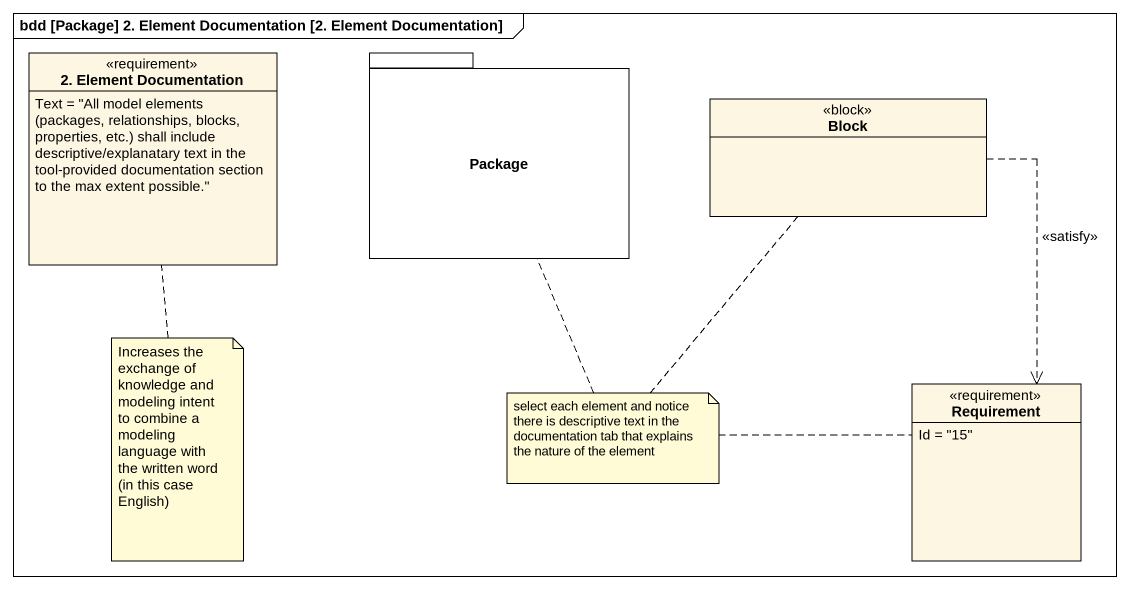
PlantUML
@startuml
mainframe bdd [Package] 2. Element Documentation [2. Element Documentation]
hide circle
hide empty members
class "2. Element Documentation" as r2_Element_Documentation <<requirement>> {
  {field} Text = "All model elements (packages, relationships, blocks, properties, etc.) shall include descriptive/explanatary text in the tool-provided documentation section to the max extent possible."
}
package "Package" as Package_ {
}
class Block <<block>>
class Requirement <<requirement>> {
  Id = "15"
}
Block ..> Requirement : <<satisfy>>
note bottom of r2_Element_Documentation : Increases the exchange of knowledge and modeling intent to combine a modeling language with the written word (in this case English)
note as N2
  select each element and notice there is descriptive text in the documentation tab that explains the nature of the element
end note
N2 .. Requirement
N2 .. Block
N2 .. Package_
@enduml
